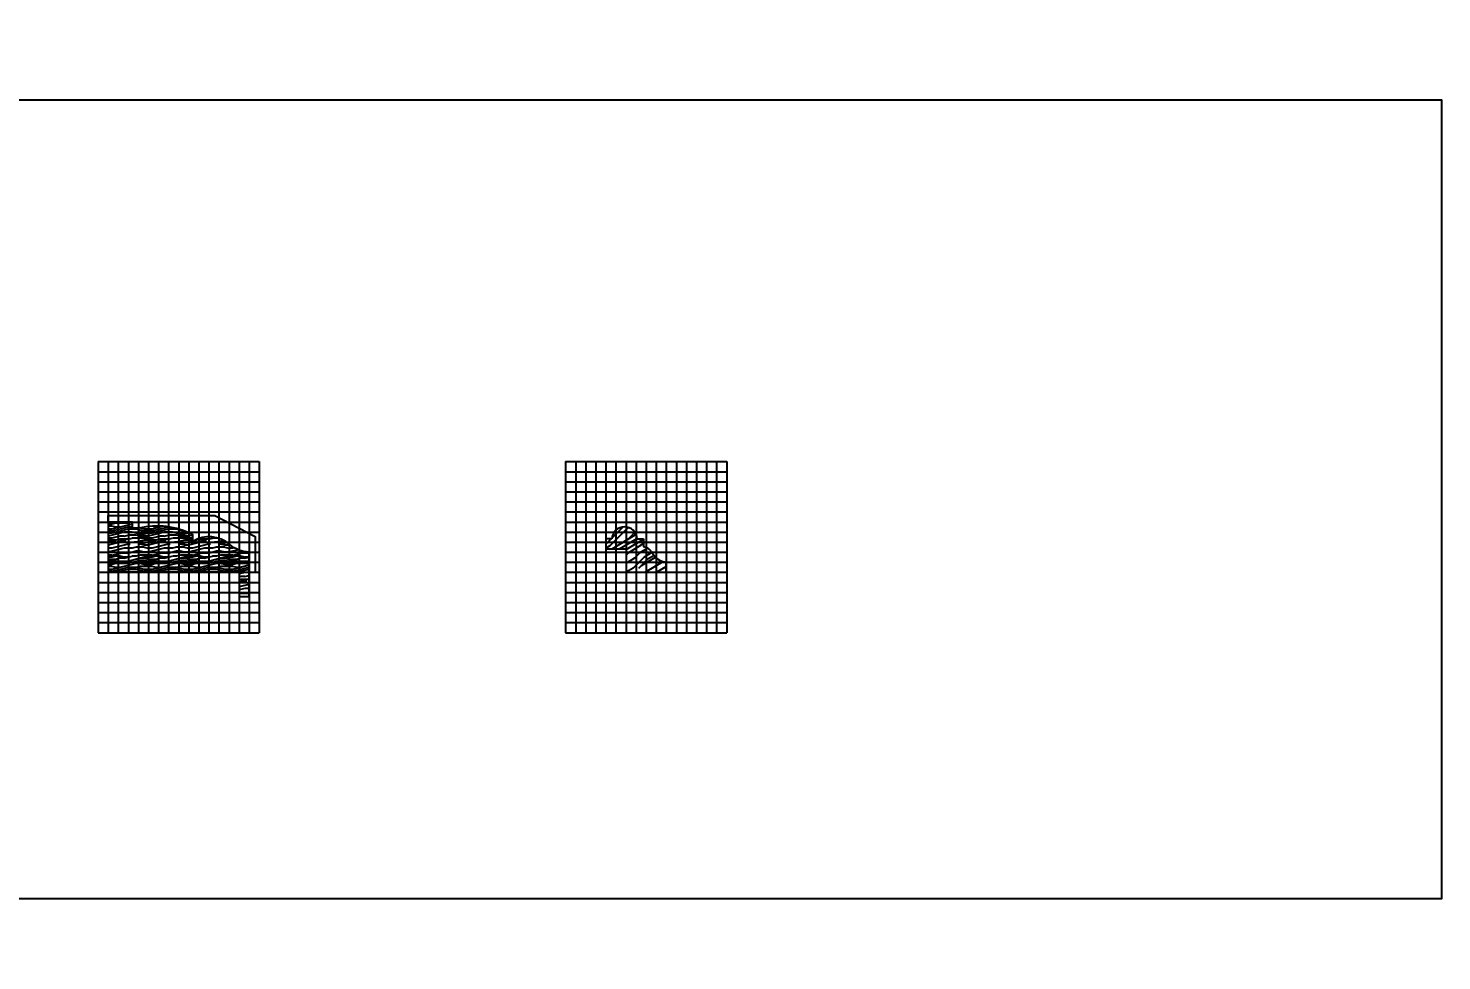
# Model space of a CAD drawing. Header units: millimetres. Extents: x 51249 to 2766742, y -599687 to -1280.
# Drawn here: x 62775 to 63477, y -124604 to -124140 of the extents above; entities that cross this region are included whole.
import ezdxf

# ---------------------------------------------------------------- set-up
doc = ezdxf.new("R2010")
doc.units = ezdxf.units.MM
doc.header["$LTSCALE"] = 10
doc.header["$PDMODE"] = 3
doc.linetypes.add('AUDIT_D_050706142524-0', pattern=[0])
for name, color, linetype in [('D-Detail(节点图层)', 134, 'Continuous'), ('E-立面填充', 250, 'Continuous'), ('IDT-HATCH', 250, 'AUDIT_D_050706142524-0'), ('IRC-18Norm', 30, 'Continuous'), ('PM-FURN', 7, 'Continuous'), ('W-尺寸', 5, 'Continuous'), ('完成面-石材', 55, 'Continuous')]:
    doc.layers.add(name, color=color, linetype=linetype)
doc.styles.add('DIM', font='SimSun.ttf', dxfattribs={"width": 0.7})
doc.dimstyles.new('25', dxfattribs={"dimscale": 25, "dimtxt": 2, "dimasz": 1, "dimexe": 1, "dimexo": 1, "dimgap": 0.5, "dimtad": 1, "dimdec": 0, "dimzin": 0, "dimdsep": 46, "dimtxsty": 'DIM', "dimblk": 'ARCHTICK', "dimcen": 0, "dimclrd": 5, "dimclre": 5, "dimclrt": 35, "dimadec": 0, "dimazin": 0, "dimtfac": 0.5, "dimtdec": 0, "dimtix": 1, "dimtmove": 2, "dimatfit": 2, "dimldrblk": 'A', "dimfxl": 0, "dimtolj": 1, "dimtzin": 0, "dimlwd": -1, "dimlwe": -1, "dimarcsym": 0})

# ---------------------------------------------------------------- blocks, each defined once
blk = doc.blocks.new('SDFDFDF')
at = {"layer": 'W-尺寸', "color": 250, "ltscale": 0.15}
for p, q in [((63041.46591382194, -124355.5302659348), (63041.46591382194, -124440.5302659348)), ((63041.46591382194, -124355.5302659348), (63121.46591382193, -124355.5302659347)), ((63046.46591382194, -124355.5302659348), (63046.46591382194, -124440.5302659348)), ((63051.46591382193, -124355.5302659348), (63051.46591382194, -124440.5302659348)), ((63056.46591382194, -124355.5302659348), (63056.46591382194, -124440.5302659348)), ((63061.46591382194, -124355.5302659348), (63061.46591382193, -124440.5302659348)), ((63066.46591382194, -124355.5302659348), (63066.46591382194, -124440.5302659348)), ((63071.46591382193, -124355.5302659348), (63071.46591382193, -124440.5302659348)), ((63076.46591382194, -124355.5302659348), (63076.46591382193, -124440.5302659348)), ((63081.46591382194, -124355.5302659348), (63081.46591382193, -124440.5302659348)), ((63086.46591382194, -124355.5302659348), (63086.46591382193, -124440.5302659348)), ((63091.46591382194, -124355.5302659348), (63091.46591382193, -124440.5302659348)), ((63091.46591382194, -124355.5302659348), (63091.46591382193, -124440.5302659348)), ((63096.46591382194, -124355.5302659348), (63096.46591382193, -124440.5302659348)), ((63101.46591382194, -124355.5302659348), (63101.46591382193, -124440.5302659348)), ((63106.46591382194, -124355.5302659347), (63106.46591382194, -124440.5302659348)), ((63111.46591382194, -124355.5302659347), (63111.46591382194, -124440.5302659348)), ((63116.46591382193, -124355.5302659347), (63116.46591382194, -124440.5302659348)), ((63121.46591382194, -124355.5302659347), (63121.46591382194, -124440.5302659348)), ((63041.46591382194, -124360.5302659347), (63121.46591382193, -124360.5302659347)), ((63041.46591382194, -124365.5302659348), (63121.46591382193, -124365.5302659348)), ((63041.46591382194, -124370.5302659348), (63121.46591382193, -124370.5302659347)), ((63041.46591382194, -124375.5302659348), (63121.46591382193, -124375.5302659348)), ((63041.46591382194, -124380.5302659348), (63121.46591382193, -124380.5302659347)), ((63041.46591382194, -124385.5302659348), (63121.46591382193, -124385.5302659348)), ((63041.46591382194, -124390.5302659348), (63121.46591382193, -124390.5302659348)), ((63041.46591382194, -124390.5302659348), (63121.46591382193, -124390.5302659347)), ((63041.46591382194, -124395.5302659348), (63121.46591382193, -124395.5302659348)), ((63041.46591382194, -124400.5302659348), (63121.46591382193, -124400.5302659348)), ((63041.46591382194, -124405.5302659348), (63121.46591382193, -124405.5302659348)), ((63041.46591382194, -124410.5302659348), (63121.46591382193, -124410.5302659348)), ((63041.46591382194, -124415.5302659348), (63121.46591382193, -124415.5302659348)), ((63041.46591382194, -124420.5302659348), (63121.46591382193, -124420.5302659348)), ((63041.46591382194, -124425.5302659348), (63121.46591382193, -124425.5302659348)), ((63041.46591382194, -124430.5302659348), (63121.46591382193, -124430.5302659348)), ((63041.46591382194, -124435.5302659348), (63121.46591382193, -124435.5302659348)), ((63041.46591382194, -124440.5302659348), (63121.46591382193, -124440.5302659348))]:
    blk.add_line(p, q, dxfattribs=at)
blk = doc.blocks.new('_ArchTick')
at = {"color": 0, "linetype": 'ByBlock', "const_width": 0.15}
blk.add_lwpolyline([(-0.5, -0.5), (0.5, 0.5)], dxfattribs=at)
blk = doc.blocks.new('*D1063')
at = {"layer": 'D-Detail(节点图层)', "color": 5, "ltscale": 0.15}
for p, q in [((2766616.974142889, -121582.0585810632), (2766741.974142889, -121582.0585810632)), ((2766716.974142889, -121582.0585810632), (2766716.974142889, -599673.1338235259)), ((2766698.328192886, -599673.1338235259), (2766741.974142889, -599673.1338235259))]:
    blk.add_line(p, q, dxfattribs=at)
at = {"layer": 'Defpoints', "color": 0, "ltscale": 0.15}
for p in [(55453.76478300948, -121582.0585810625), (2766673.328192886, -599673.1338235259), (2766716.974142889, -599673.1338235259)]:
    blk.add_point(p, dxfattribs=at)
at = {"layer": 'D-Detail(节点图层)', "color": 5, "ltscale": 0.15, "xscale": 25, "yscale": 25, "zscale": 25}
for p, rotation in [((2766716.974142889, -121582.0585810632), 90), ((2766716.974142889, -599673.1338235259), 270)]:
    blk.add_blockref('_ArchTick', p, dxfattribs=dict(at, rotation=rotation))
at = {"layer": 'D-Detail(节点图层)', "color": 35, "ltscale": 0.15, "insert": (2766679.474142889, -360627.5962022941), "char_height": 50, "attachment_point": 5, "rotation": 90, "style": 'DIM'}
blk.add_mtext('\\A1;478091', dxfattribs=at)
blk = doc.blocks.new('A')
for p, q in [((-1.435067392276324, 1.147654099946521), (-1.089590771724033, 1.437450103912852)), ((-1.089590771724033, 1.437450103912852), (0, 0)), ((-1.435067392276324, 1.147654099946521), (-0.3688396396728422, 0)), ((-0.3688396396728422, 3.637978807091713e-12), (-2.127066897330224, 0)), ((-1.435067392276324, -1.147654099946521), (-0.3688396396728422, 0)), ((-1.089590771724033, -1.437450103912852), (0, 0)), ((-1.435067392276324, -1.147654099946521), (-1.089590771724033, -1.437450103912852))]:
    blk.add_line(p, q)
for points in [[(-1.435067392276324, 1.147654099946521), (-1.089590771724033, 1.437450103912852), (-0.3688396396728422, 0), (0, 0)], [(-1.435067392276324, -1.147654099946521), (-1.089590771724033, -1.437450103912852), (-0.3688396396728422, 0), (0, 0)]]:
    blk.add_solid(points)

msp = doc.modelspace()

# ---------------------------------------------------------------- hatches: boundary and pattern name
at = {"layer": 'E-立面填充', "ltscale": 0.15}
h = msp.add_hatch(dxfattribs=at)
h.set_pattern_fill('PANEL', color=256, scale=20, style=0, pattern_type=2)
h.set_pattern_definition([(180, (-61473.90079527762, -139198.5876565572), (0, 20), [4, -6, 2, -8]), (180, (-61487.90079527762, -139198.0876565572), (0, 20), [4, -16]), (180, (-61485.90079527762, -139197.0876565572), (0, 20), [2, -18]), (180, (-61474.90079527762, -139196.5876565572), (0, 20), [1, -14, 1, -4]), (180, (-61481.90079527762, -139195.5876565572), (0, 20), [4, -6, 1, -9]), (180, (-61476.90079527762, -139195.0876565572), (0, 20), [3, -17]), (180, (-61481.90079527762, -139194.5876565572), (0, 20), [6, -14]), (180, (-61475.90079527762, -139194.0876565572), (0, 20), [4, -16]), (180, (-61483.90079527762, -139193.5876565572), (0, 20), [10, -10]), (180, (-61477.90079527762, -139192.5876565572), (0, 20), [2, -6, 4, -8]), (180, (-61491.90079527762, -139192.0876565572), (0, 20), [4, -16]), (180, (-61487.90079527762, -139191.5876565572), (0, 20), [2, -18]), (180, (-61483.90079527762, -139191.0876565572), (0, 20), [2, -18]), (180, (-61473.90079527762, -139190.5876565572), (0, 20), [4, -16]), (180, (-61483.90079527762, -139190.0876565572), (0, 20), [4, -16]), (180, (-61483.90079527762, -139189.0876565572), (0, 20), [4, -4, 4, -8]), (180, (-61479.90079527762, -139188.0876565572), (0, 20), [2, -10, 4, -4]), (180, (-61483.90079527762, -139187.5876565572), (0, 20), [6, -14]), (180, (-61483.90079527762, -139186.5876565572), (0, 20), [4, -16]), (180, (-61475.90079527762, -139186.0876565572), (0, 20), [6, -8, 2, -4]), (180, (-61475.90079527762, -139185.0876565572), (0, 20), [10, -10]), (180, (-61487.90079527762, -139184.5876565572), (0, 20), [2, -18]), (180, (-61481.90079527762, -139184.0876565572), (0, 20), [4, -16]), (180, (-61477.90079527762, -139183.5876565572), (0, 20), [2, -8, 2, -8]), (180, (-61475.90079527762, -139183.0876565572), (0, 20), [2, -6, 4, -8]), (180, (-61479.90079527762, -139182.5876565572), (0, 20), [2, -10, 2, -6]), (180, (-61483.90079527762, -139182.0876565572), (0, 20), [6, -14]), (180, (-61475.90079527762, -139181.0876565572), (0, 20), [4, -16]), (180, (-61485.90079527762, -139180.5876565572), (0, 20), [2, -18]), (180, (-61489.90079527762, -139180.0876565572), (0, 20), [2, -18]), (165.96375653, (-61487.90079527762, -139197.0876565572), (-19.99999999942926, -7.31418259292127e-10), [2.06, -80.40211052000001]), (165.96375653, (-61489.90079527762, -139192.5876565572), (-19.99999999942926, -7.31418259292127e-10), [2.06, -80.40211052000001]), (165.96375653, (-61487.90079527762, -139180.5876565572), (-19.99999999942926, -7.31418259292127e-10), [2.06, -80.40211052000001]), (165.96375653, (-61481.90079527762, -139188.0876565572), (-19.99999999942926, -7.31418259292127e-10), [2.06, -80.40211052000001]), (165.96375653, (-61485.90079527762, -139185.0876565572), (-19.99999999942926, -7.31418259292127e-10), [2.06, -80.40211052000001]), (165.96375653, (-61487.90079527762, -139186.5876565572), (-19.99999999942926, -7.31418259292127e-10), [2.06, -80.40211052000001]), (165.96375653, (-61477.90079527762, -139183.0876565572), (-19.99999999942926, -7.31418259292127e-10), [2.06, -80.40211052000001]), (165.96375653, (-61485.90079527762, -139184.0876565572), (-19.99999999942926, -7.31418259292127e-10), [2.06, -80.40211052000001]), (165.96375653, (-61489.90079527762, -139191.5876565572), (-19.99999999942926, -7.31418259292127e-10), [4.12, -78.34211052]), (165.96375653, (-61487.90079527762, -139190.0876565572), (-19.99999999942926, -7.31418259292127e-10), [4.12, -78.34211052]), (165.96375653, (-61487.90079527762, -139189.0876565572), (-19.99999999942926, -7.31418259292127e-10), [4.12, -78.34211052]), (14.03624346999998, (-61481.90079527762, -139195.5876565572), (19.99999999942926, -7.314249206302748e-10), [2.06, -4.12, 2.06, -74.22211052]), (14.03624346999998, (-61477.90079527762, -139192.5876565572), (19.99999999942926, -7.314249206302748e-10), [2.06, -80.40211052000001]), (14.03624346999998, (-61477.90079527762, -139183.5876565572), (19.99999999942926, -7.314249206302748e-10), [4.12, -78.34211052]), (345.9637565300001, (-61487.90079527762, -139198.0876565572), (19.99999999942926, 7.314204797381763e-10), [2.06, -80.40211052000001]), (194.03624347, (-61491.90079527762, -139198.0876565572), (-19.99999999942926, 7.314132632885162e-10), [2.059999999999999, -80.40211051999998]), (194.03624347, (-61485.90079527762, -139191.0876565572), (-19.99999999942926, 7.314132632885162e-10), [2.059999999999999, -80.40211051999998]), (194.03624347, (-61489.90079527762, -139187.5876565572), (-19.99999999942926, 7.314132632885162e-10), [2.059999999999999, -80.40211051999998]), (194.03624347, (-61481.90079527762, -139186.0876565572), (-19.99999999942926, 7.314132632885162e-10), [2.059999999999999, -80.40211051999998]), (194.03624347, (-61479.90079527762, -139183.5876565572), (-19.99999999942926, 7.314132632885162e-10), [2.059999999999999, -80.40211051999998]), (194.03624347, (-61481.90079527762, -139182.5876565572), (-19.99999999942926, 7.314132632885162e-10), [2.059999999999999, -80.40211051999998]), (194.03624347, (-61481.90079527762, -139186.0876565572), (-19.99999999942926, 7.314132632885162e-10), [2.059999999999999, -80.40211051999998]), (194.03624347, (-61487.90079527762, -139183.0876565572), (-19.99999999942926, 7.314132632885162e-10), [8.239999999999997, -74.22211051999997]), (194.03624347, (-61475.90079527762, -139196.5876565572), (-19.99999999942926, 7.314132632885162e-10), [8.239999999999997, -74.22211051999997]), (194.03624347, (-61477.90079527762, -139195.0876565572), (-19.99999999942926, 7.314132632885162e-10), [8.239999999999997, -74.22211051999997]), (194.03624347, (-61479.90079527762, -139194.0876565572), (-19.99999999942926, 7.314132632885162e-10), [2.059999999999999, -4.119999999999998, 4.119999999999998, -72.16211051999997]), (194.03624347, (-61479.90079527762, -139192.5876565572), (-19.99999999942926, 7.314132632885162e-10), [4.119999999999998, -4.119999999999998, 4.119999999999998, -70.10211051999998]), (194.03624347, (-61477.90079527762, -139190.5876565572), (-19.99999999942926, 7.314132632885162e-10), [8.239999999999997, -74.22211051999997]), (194.03624347, (-61475.90079527762, -139189.0876565572), (-19.99999999942926, 7.314132632885162e-10), [8.239999999999997, -74.22211051999997]), (194.03624347, (-61475.90079527762, -139188.0876565572), (-19.99999999942926, 7.314132632885162e-10), [8.239999999999997, -74.22211051999997]), (194.03624347, (-61489.90079527762, -139182.0876565572), (-19.99999999942926, 7.314132632885162e-10), [2.059999999999999, -80.40211051999998]), (194.03623247, (-61491.90079527762, -139180.0876565572), (-19.99999999942889, 3.840455773951312e-06), [4.119999999999998, -78.34211051999998]), (194.03623247, (-61479.90079527762, -139181.0876565572), (-19.99999999942889, 3.840455773951312e-06), [4.119999999999998, -78.34211051999998]), (194.03624247, (-61477.90079527762, -139198.5876565572), (-19.99999999942926, 3.497972739241462e-07), [8.24, -74.22211052]), (194.03624247, (-61489.90079527762, -139184.5876565572), (-19.99999999942926, 3.497972739241462e-07), [6.18, -76.28211052]), (194.03624247, (-61491.90079527762, -139186.0876565572), (-19.99999999942926, 3.497972739241462e-07), [12.36, -70.10211052000001])])
edge = h.paths.add_edge_path()
edge.add_line((62879.27593754343, -124410.5305819479), (62879.27593754341, -124422.5306227228))
edge.add_line((62879.27593754341, -124422.5306227228), (62884.27593754342, -124422.5306227228))
edge.add_line((62884.27593754342, -124422.5306227228), (62884.27593754342, -124400.5306227228))
edge.add_arc((62884.90654798325, -124384.6890713344), 15.85409789037431, 229.6012928444592, 267.7204095054086, ccw=False)
edge.add_arc((62864.41859974799, -124408.2315325963), 15.35689700947812, 48.31503785454058, 122.0208850000678)
edge.add_line((62856.27593754342, -124395.2111125577), (62856.27593754342, -124391.8777792249))
edge.add_arc((62838.49829299676, -124425.9205705297), 38.40515962018707, 62.42577666653351, 103.3826811912985)
edge.add_line((62829.60927087679, -124388.5582690588), (62826.27593754351, -124388.5582690588))
edge.add_line((62826.27593754351, -124388.5582690588), (62826.27593754351, -124385.2249357258))
edge.add_line((62826.27593754351, -124385.2249357258), (62814.27580856301, -124385.2249357258))
edge.add_line((62814.27580856301, -124385.2249357258), (62814.27580856301, -124410.5302659348))
edge.add_line((62814.27580856301, -124410.5302659348), (62876.27593754342, -124410.5305819479))
edge.add_line((62876.27593754342, -124410.5305819479), (62876.27593754341, -124410.5305673627))
edge.add_line((62876.27593754341, -124410.5305673627), (62879.27593754343, -124410.5305819479))
at = {"layer": 'IDT-HATCH'}
h = msp.add_hatch(dxfattribs=at)
h.set_pattern_fill('木纹02', color=8, scale=10, angle=404.9999999999999, style=0, pattern_type=2)
h.set_pattern_definition([(44.99999999999999, (8546.416573541923, -1211.399957814778), (-28.2842712474619, 28.2842712474619), [8, -12, 4, -16]), (44.99999999999999, (8565.508456633965, -1190.893861160381), (-28.2842712474619, 28.2842712474619), [8, -32]), (44.99999999999999, (8561.265815946841, -1192.308074722765), (-28.2842712474619, 28.2842712474619), [4, -36]), (44.99999999999999, (8545.002359979568, -1207.157317127683), (-28.2842712474619, 28.2842712474619), [2, -28, 2, -8]), (44.99999999999999, (8553.487641353786, -1195.843608628667), (-28.2842712474619, 28.2842712474619), [8, -12, 2, -18]), (44.99999999999999, (8545.70946676076, -1202.207569659367), (-28.2842712474619, 28.2842712474619), [6, -34]), (44.99999999999999, (8552.07342779143, -1194.429395066312), (-28.2842712474619, 28.2842712474619), [12, -28]), (44.99999999999999, (8542.881039635991, -1202.207569659367), (-28.2842712474619, 28.2842712474619), [8, -32]), (44.99999999999999, (8553.487641353786, -1190.186754379189), (-28.2842712474619, 28.2842712474619), [20, -20]), (44.99999999999999, (8543.588146417183, -1197.257822191052), (-28.2842712474619, 28.2842712474619), [4, -12, 8, -16]), (44.99999999999999, (8562.680029509225, -1176.751725536655), (-28.2842712474619, 28.2842712474619), [8, -32]), (44.99999999999999, (8556.316068478554, -1181.701473004941), (-28.2842712474619, 28.2842712474619), [4, -36]), (44.99999999999999, (8549.952107447854, -1186.651220473257), (-28.2842712474619, 28.2842712474619), [4, -36]), (44.99999999999999, (8535.102865042936, -1200.08624931582), (-28.2842712474619, 28.2842712474619), [8, -32]), (44.99999999999999, (8548.5378938855, -1185.237006910902), (-28.2842712474619, 28.2842712474619), [8, -32]), (44.99999999999999, (8547.123680323115, -1183.822793348518), (-28.2842712474619, 28.2842712474619), [8, -8, 8, -16]), (44.99999999999999, (8540.052612511252, -1188.065434035641), (-28.2842712474619, 28.2842712474619), [4, -20, 8, -8]), (44.99999999999999, (8545.002359979568, -1181.701473004941), (-28.2842712474619, 28.2842712474619), [12, -28]), (44.99999999999999, (8543.588146417183, -1180.287259442586), (-28.2842712474619, 28.2842712474619), [8, -32]), (44.99999999999999, (8531.567331137005, -1190.893861160381), (-28.2842712474619, 28.2842712474619), [12, -16, 4, -8]), (44.99999999999999, (8530.15311757465, -1189.479647597997), (-28.2842712474619, 28.2842712474619), [20, -20]), (44.99999999999999, (8546.416573541923, -1171.801978068339), (-28.2842712474619, 28.2842712474619), [4, -36]), (44.99999999999999, (8537.224185386513, -1179.580152661394), (-28.2842712474619, 28.2842712474619), [8, -32]), (44.99999999999999, (8530.860224355842, -1184.52990012971), (-28.2842712474619, 28.2842712474619), [4, -16, 4, -16]), (44.99999999999999, (8527.32469044991, -1186.651220473257), (-28.2842712474619, 28.2842712474619), [4, -12, 8, -16]), (44.99999999999999, (8532.274437918197, -1180.287259442586), (-28.2842712474619, 28.2842712474619), [4, -20, 4, -12]), (44.99999999999999, (8537.224185386513, -1173.923298411886), (-28.2842712474619, 28.2842712474619), [12, -28]), (44.99999999999999, (8524.496263325142, -1183.822793348518), (-28.2842712474619, 28.2842712474619), [8, -32]), (44.99999999999999, (8537.931292167705, -1168.9735509436), (-28.2842712474619, 28.2842712474619), [4, -36]), (44.99999999999999, (8542.881039635991, -1162.609589912929), (-28.2842712474619, 28.2842712474619), [4, -36]), (59.03624347000002, (8564.09424307161, -1189.479647597997), (28.28427124768914, 28.28427124562037), [4.119999999999999, -160.80422104]), (59.03624347000002, (8560.558709165678, -1180.287259442586), (28.28427124768914, 28.28427124562037), [4.119999999999999, -160.80422104]), (59.03624347000002, (8540.759719292444, -1166.14512381886), (28.28427124768914, 28.28427124562037), [4.119999999999999, -160.80422104]), (59.03624347000002, (8542.881039635991, -1185.237006910902), (28.28427124768914, 28.28427124562037), [4.119999999999999, -160.80422104]), (59.03624347000002, (8544.295253198376, -1175.33751197427), (28.28427124768914, 28.28427124562037), [4.119999999999999, -160.80422104]), (59.03624347000002, (8549.245000666691, -1174.630405193078), (28.28427124768914, 28.28427124562037), [4.119999999999999, -160.80422104]), (59.03624347000002, (8530.15311757465, -1183.822793348518), (28.28427124768914, 28.28427124562037), [4.119999999999999, -160.80422104]), (59.03624347000002, (8542.881039635991, -1173.923298411886), (28.28427124768914, 28.28427124562037), [4.119999999999999, -160.80422104]), (59.03624347000002, (8559.144495603294, -1178.873045880231), (28.28427124768914, 28.28427124562037), [8.239999999999998, -156.68422104]), (59.03624347000002, (8554.194748134978, -1179.580152661394), (28.28427124768914, 28.28427124562037), [8.239999999999998, -156.68422104]), (59.03624347000002, (8552.780534572623, -1178.165939099039), (28.28427124768914, 28.28427124562037), [8.239999999999998, -156.68422104]), (210.96375653, (8553.487641353786, -1195.843608628667), (-28.28427124562037, -28.28427124768914), [4.119999999999999, -8.239999999999998, 4.119999999999999, -148.44422104]), (210.96375653, (8543.588146417183, -1197.257822191052), (-28.28427124562037, -28.28427124768914), [4.119999999999999, -160.80422104]), (210.96375653, (8530.860224355842, -1184.52990012971), (-28.28427124562037, -28.28427124768914), [8.239999999999998, -156.68422104]), (239.03624347, (8565.508456633965, -1190.893861160381), (-28.28427124768914, -28.28427124562037), [4.119999999999997, -160.8042210399999]), (30.96375653, (8571.165310883473, -1185.237006910902), (28.28427124562038, 28.28427124768913), [4.12, -160.80422104]), (30.96375653, (8552.780534572623, -1183.822793348518), (28.28427124562038, 28.28427124768913), [4.12, -160.80422104]), (30.96375653, (8553.487641353786, -1173.216191630723), (28.28427124562038, 28.28427124768913), [4.12, -160.80422104]), (30.96375653, (8540.052612511252, -1182.408579786133), (28.28427124562038, 28.28427124768913), [4.12, -160.80422104]), (30.96375653, (8533.688651480581, -1181.701473004941), (28.28427124562038, 28.28427124768913), [4.12, -160.80422104]), (30.96375653, (8535.102865042936, -1177.458832317847), (28.28427124562038, 28.28427124768913), [4.12, -160.80422104]), (30.96375653, (8540.052612511252, -1182.408579786133), (28.28427124562038, 28.28427124768913), [4.12, -160.80422104]), (30.96375653, (8544.295253198376, -1169.680657724792), (28.28427124562038, 28.28427124768913), [16.48, -148.44422104]), (30.96375653, (8546.416573541923, -1205.743103565299), (28.28427124562038, 28.28427124768913), [16.48, -148.44422104]), (30.96375653, (8547.123680323115, -1200.793356097012), (28.28427124562038, 28.28427124768913), [16.48, -148.44422104]), (30.96375653, (8548.5378938855, -1196.55071540986), (28.28427124562038, 28.28427124768913), [4.12, -8.24, 8.24, -144.32422104]), (30.96375653, (8546.416573541923, -1194.429395066312), (28.28427124562038, 28.28427124768913), [8.24, -8.24, 8.24, -140.20422104]), (30.96375653, (8540.759719292444, -1194.429395066312), (28.28427124562038, 28.28427124768913), [16.48, -148.44422104]), (30.96375653, (8535.809971824128, -1195.136501847504), (28.28427124562038, 28.28427124768913), [16.48, -148.44422104]), (30.96375653, (8534.395758261773, -1193.722288285149), (28.28427124562038, 28.28427124768913), [16.48, -148.44422104]), (30.96375653, (8545.70946676076, -1165.438017037668), (28.28427124562038, 28.28427124768913), [4.12, -160.80422104]), (30.96376753, (8545.70946676076, -1159.78116278816), (28.2842658154296, 28.28427667787887), [8.24, -156.68422104]), (30.96376753, (8530.15311757465, -1178.165939099039), (28.2842658154296, 28.28427667787887), [8.24, -156.68422104]), (30.96375753000008, (8552.07342779143, -1205.743103565299), (28.28427075196671, 28.2842717413428), [16.48, -148.44422104]), (30.96375753000008, (8549.245000666691, -1168.9735509436), (28.28427075196671, 28.2842717413428), [12.36, -152.56422104]), (30.96375753000008, (8554.194748134978, -1168.266444162407), (28.28427075196671, 28.2842717413428), [24.72, -140.20422104])])
edge = h.paths.add_edge_path()
edge.add_arc((63166.51833334511, -124344.0496182033), 99.7546613121103, 214.1003943901142, 215.597050558335, ccw=False)
edge.add_arc((63079.773943198, -124403.0349949147), 5.148733575735072, 36.44286225469102, 85.07563288448077)
edge.add_line((63080.21591382194, -124397.9052659354), (63080.21591382194, -124393.9052659354))
edge.add_line((63080.21591382194, -124393.9052659354), (63076.46591382194, -124393.9052659354))
edge.add_arc((63070.21591382194, -124394.1604742687), 6.255208333333729, 2.338278655903625, 177.6617213440964)
edge.add_line((63063.96591382194, -124393.9052659354), (63061.46591382194, -124393.9052659354))
edge.add_line((63061.46591382194, -124393.9052659354), (63061.46591382194, -124398.9052659354))
edge.add_line((63061.46591382194, -124398.9052659354), (63071.46591382194, -124398.9052659354))
edge.add_line((63071.46591382194, -124398.9052659354), (63071.46591382194, -124410.5302659348))
edge.add_line((63071.46591382194, -124410.5302659348), (63091.46591382194, -124410.5302659348))
edge.add_line((63091.46591382194, -124410.5302659348), (63091.46591382708, -124405.530265935))
edge.add_arc((63092.37807807436, -124396.8254623553), 8.752465308386405, 217.1813246798937, 264.0178871238088, ccw=False)

# ---------------------------------------------------------------- linework, layer by layer
at = {"color": 1, "ltscale": 0.15}
msp.add_lwpolyline([(62335.74693826342, -124175.7504197502), (63476.49633370317, -124175.7504197502), (63476.49633370317, -124572.8069715275), (62335.74693826342, -124572.8069715275)], close=True, dxfattribs=at)
at = {"color": 2}
msp.add_lwpolyline([(62884.27593754342, -124410.5303515436), (62884.27593754342, -124400.5306227228, -0.1678769547763078), (62874.63146406097, -124396.7628060635, 0.3331687562012394), (62856.27593754342, -124395.2111125577), (62856.27593754342, -124391.8777792249, 0.1806352758183589), (62829.60927087679, -124388.5582690588), (62826.27593754351, -124388.5582690588), (62826.27593754351, -124385.5302659348), (62814.27580856301, -124385.5302659348), (62814.27580856301, -124410.5302659348), (62879.27593754342, -124410.5305819479), (62879.27593754342, -124422.5306227228), (62884.27593754342, -124422.5306227228), (62884.27593754342, -124410.5306227228), (62884.27593754342, -124400.5306227228)], format="xyb", dxfattribs=at)
at = {"layer": 'IRC-18Norm', "color": 2}
for p, q in [((63076.96591388976, -124393.9052659354), (63080.21591382194, -124393.9052659354)), ((63080.21591382194, -124393.9052659354), (63080.21591382194, -124397.9052659354))]:
    msp.add_line(p, q, dxfattribs=at)
msp.add_lwpolyline([(63064.46591382194, -124393.9052659354), (63061.46591382194, -124393.9052659354), (63061.46591382194, -124398.9052659354), (63071.46591382194, -124398.9052659354), (63071.46591382194, -124410.5302659348), (63091.46591382194, -124410.5302659348), (63091.46591382197, -124405.5302659348)], dxfattribs=at)
for centre, radius, start, end in [((63070.71591382194, -124394.1604742687), 6.255208333333729, 2.338278630797426, 177.6617213441765), ((63079.773943198, -124403.0349949147), 5.14873357572751, 36.44286224368542, 85.07563288349951), ((63166.51833334498, -124344.0496182033), 99.75466131199964, 214.1003943903052, 215.5970505598522), ((63092.37807807441, -124396.8254623552), 8.752465308470246, 217.1813246811865, 264.0178871235268)]:
    msp.add_arc(centre, radius, start, end, dxfattribs=at)
at = {"layer": 'PM-FURN', "color": 8}
msp.add_lwpolyline([(62814.27580856301, -124385.5302659348), (62814.27582385391, -124382.2249357258), (62867.27593754342, -124382.2249357258), (62887.27593754342, -124392.7883555952), (62887.27593754342, -124410.5305819479)], dxfattribs=at)
at = {"layer": '完成面-石材'}
msp.add_lwpolyline([(62879.27593754342, -124410.5305819479), (62814.27580856301, -124410.5302659348)], dxfattribs=at)

# ---------------------------------------------------------------- block references
at = {"layer": 'W-尺寸', "color": 1}
for p in [(-232.1900899680259, 0), (0, 0)]:
    msp.add_blockref('SDFDFDF', p, dxfattribs=at)

# ---------------------------------------------------------------- dimensions: what is measured, and where the dimension line sits
at = {"layer": 'D-Detail(节点图层)', "color": 251, "ltscale": 0.15}
dim = msp.add_linear_dim(base=(2766716.974142889, -599673.1338235259), p1=(55453.76478300948, -121582.0585810625), p2=(2766673.328192886, -599673.1338235259), angle=90, dimstyle='25', dxfattribs=at)
dim.commit()
dim.dimension.update_dxf_attribs({"geometry": '*D1063', "text_midpoint": (2766679.474142889, -360627.5962022941)})

doc.saveas('drawing.dxf')
